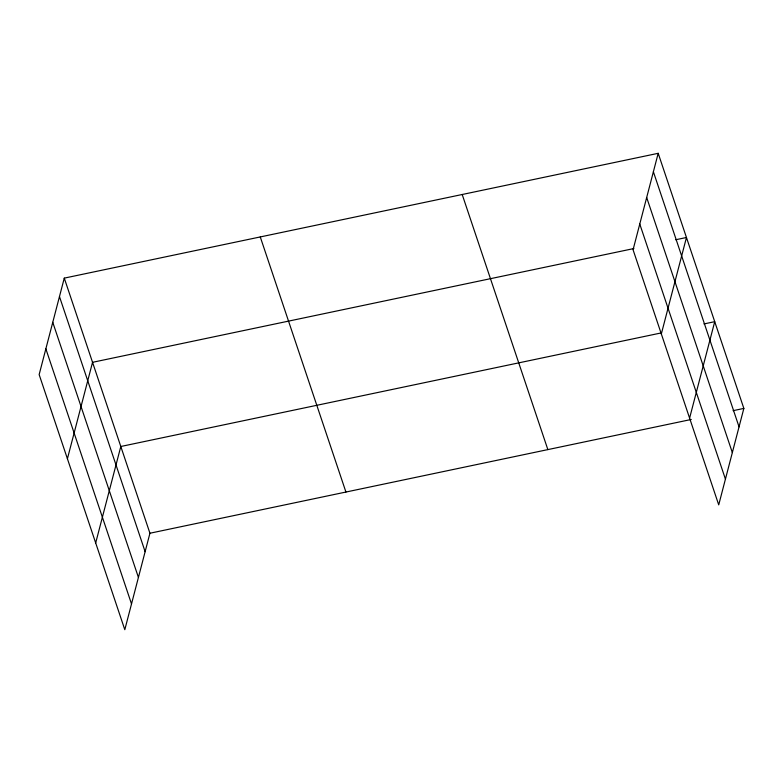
<?xml version="1.0" encoding="UTF-8"?>
<svg xmlns="http://www.w3.org/2000/svg" width="783" height="783" viewBox="0 0 783 783"><rect width="100%" height="100%" fill="white"/><g stroke="black" fill="none" stroke-linecap="round" stroke-linejoin="round"><path stroke-width="1.17" d="M64.275 278.131L39.15 374.587L124.81 629.689L149.935 533.233L64.275 278.131L658.19 153.311L743.85 408.413L718.725 504.869L633.065 249.767L658.19 153.311M67.416 458.769L92.541 362.314L633.878 248.544M95.683 542.952L120.807 446.496L660.95 332.981M661.332 333.95L686.456 237.494L675.7 239.755M689.598 418.132L714.722 321.676L703.966 323.937M149.935 533.233L691.272 419.463M733.094 410.674L743.85 408.413M653.384 171.761L739.044 426.862M646.68 197.502L732.34 452.603M639.77 224.026L725.43 479.127M462.195 194.497L547.855 449.599M260.269 236.936L345.929 492.037M59.469 296.581L145.129 551.682M52.764 322.322L138.425 577.423M45.854 348.846L131.515 603.947"/></g></svg>
